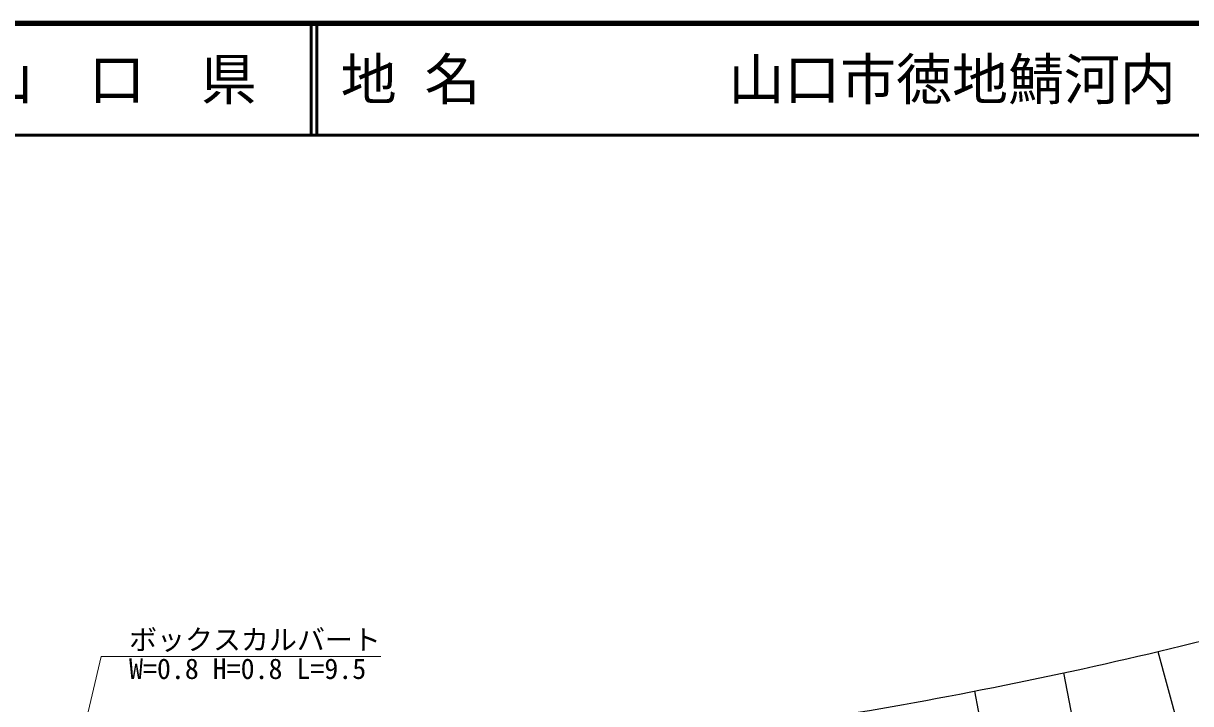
# Model space of a CAD drawing. Units: millimetres, scale not verified. Extents: x 40000 to 680000, y 20000 to 380000.
# Drawn here: x 342011 to 446351, y 319207 to 380000 of the extents above; entities that cross this region are included whole.
import ezdxf
from ezdxf.enums import TextEntityAlignment as Align

# ---------------------------------------------------------------- set-up
doc = ezdxf.new("R2010")
doc.units = ezdxf.units.MM
doc.header["$LTSCALE"] = 1000
for name, color, linetype, lineweight in [('M-BGD', 7, 'Continuous', 25), ('M-STR-HTXT', 7, 'Continuous', 13), ('M-TTL', 2, 'Continuous', 140), ('M-TTL-LINE', 7, 'Continuous', 50)]:
    doc.layers.add(name, color=color, linetype=linetype, lineweight=lineweight)
doc.layers.add('M-TTL-TXT', color=7, linetype='Continuous')
doc.styles.add('ＭＳ ゴシック', font='')
doc.styles.get('ＭＳ ゴシック').set_extended_font_data('MS Gothic')

msp = doc.modelspace()

# ---------------------------------------------------------------- linework, layer by layer
at = {"layer": 'M-BGD'}
for p, q in [((443424, 323868), (445166, 317410)), ((434985, 321953), (437637, 308456)), ((427015, 320321), (428311, 313725))]:
    msp.add_line(p, q, dxfattribs=at)
for centre, radius, start, end in [((325010, 823083), 513067, 282.6909, 286.26539), ((346181, 735438), 422914, 278.06617, 282.5014)]:
    msp.add_arc(centre, radius, start, end, dxfattribs=at)
at = {"layer": 'M-STR-HTXT'}
msp.add_lwpolyline([(336245, 269397), (348960, 323411), (373960, 323411)], dxfattribs=at)
at = {"layer": 'M-TTL'}
msp.add_line((680000, 380000), (40000, 380000), dxfattribs=at)
at = {"layer": 'M-TTL-LINE'}
for p, q in [((367750, 380000), (367750, 370000)), ((368250, 380000), (368250, 370000)), ((40000, 370000), (680000, 370000))]:
    msp.add_line(p, q, dxfattribs=at)

# ---------------------------------------------------------------- texts
at = {"layer": 'M-STR-HTXT', "style": 'ＭＳ ゴシック'}
for s, p in [('\u3000ボックスカルバート', (348960, 323461)), ('\u3000W=0.8 H=0.8 L=9.5', (348960, 320861))]:
    msp.add_text(s, height=1833, dxfattribs=at).set_placement(p, align=Align.BOTTOM_LEFT)
at = {"layer": 'M-TTL-TXT', "style": 'ＭＳ ゴシック'}
msp.add_text('山\u3000口\u3000県', height=3666, dxfattribs=at).set_placement((350375, 375000), align=Align.MIDDLE_CENTER)
for s, p in [('地 名', (370380, 375000)), ('山口市徳地鯖河内', (405024, 375000))]:
    msp.add_text(s, height=3666, dxfattribs=at).set_placement(p, align=Align.MIDDLE_LEFT)

doc.saveas('drawing.dxf')
